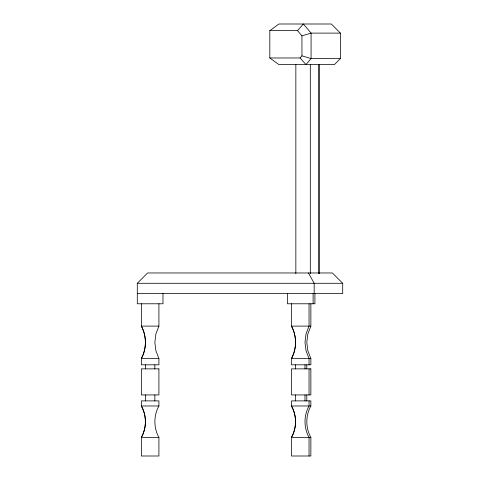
<?xml version="1.0" encoding="UTF-8"?>
<svg xmlns="http://www.w3.org/2000/svg" width="480" height="480" viewBox="0 0 480 480"><rect width="100%" height="100%" fill="white"/><g stroke="black" fill="none" stroke-linecap="round" stroke-linejoin="round"><path stroke-width="0.72" d="M158.916 303.78L158.916 326.106L155.892 333.978L154.86 342.348L155.892 350.718L158.916 358.59L158.916 364.812L141.354 364.812L141.354 358.59A34.512 34.512 0 0 0 141.354 326.106L141.354 303.78M310.866 303.78L310.866 326.106L307.836 333.978L306.804 342.348L307.836 350.718L310.866 358.59L310.866 364.812L291.48 364.812L291.48 358.59A34.512 34.512 0 0 0 291.48 326.106L291.48 303.78M158.916 405.984C153.546 415.572 153.546 427.848 158.916 437.436L158.916 456L141.354 456L141.354 437.436A32.478 32.478 0 0 0 141.354 405.984L141.354 400.896L158.916 400.896L158.916 405.984L141.354 405.984C146.73 415.572 146.73 427.848 141.354 437.436L158.916 437.436M310.866 405.984C305.49 415.572 305.49 427.848 310.866 437.436L310.866 456L291.48 456L291.48 437.436A32.478 32.478 0 0 0 291.48 405.984L291.48 400.896L310.866 400.896L310.866 405.984L291.48 405.984C296.856 415.572 296.856 427.848 291.48 437.436L310.866 437.436M269.82 57.972L300.132 57.972L301.944 55.842L301.944 35.856L297.504 30.63L269.82 30.63L269.82 57.972L278.958 64.602L334.386 64.602L340.41 58.584L340.41 33.114L331.284 24L278.958 24L269.82 30.63M297.504 30.63L303.348 24L311.076 33.114L311.076 58.584L305.976 64.602L300.132 57.972M162.978 293.598L162.978 303.78L137.292 303.78L137.292 283.284L147.606 272.97L332.382 272.97L342.708 283.284L342.708 293.598L137.292 293.598M301.944 35.856L311.076 33.114L340.41 33.114M340.41 58.584L311.076 58.584L301.944 55.842M137.292 283.284L342.708 283.284M158.916 326.106L141.354 326.106C146.73 336.066 146.73 348.636 141.354 358.59L158.916 358.59M310.866 326.106L291.48 326.106C296.856 336.066 296.856 348.636 291.48 358.59L310.866 358.59M308.448 272.97L314.166 283.284L314.166 293.598M319.164 64.536L319.164 273.606M318.828 64.536L318.828 273.606M314.922 293.598L314.922 303.78L287.424 303.78L287.424 293.598M313.11 293.598L313.11 303.78M310.314 64.536L310.314 273.606M309.048 303.78L309.048 326.106L306.018 333.978L304.986 342.348L306.018 350.718L309.048 358.59L309.048 364.812M309.048 368.868L309.048 394.932M309.048 400.896L309.048 405.984C303.672 415.572 303.672 427.848 309.048 437.436L309.048 456M306.804 364.812L306.804 368.868M306.804 394.932L306.804 400.896M304.986 364.812L304.986 368.868M304.986 394.932L304.986 400.896M295.848 64.536L295.848 273.606M295.542 364.812L295.542 368.868M295.542 394.932L295.542 400.896M154.86 364.812L154.86 368.868M154.86 394.932L154.86 400.896M145.416 364.812L145.416 368.868M145.416 394.932L145.416 400.896M158.916 368.868L141.354 368.868L141.354 394.932L158.916 394.932L158.916 368.868M310.866 368.868L291.48 368.868L291.48 394.932L310.866 394.932L310.866 368.868"/></g></svg>
